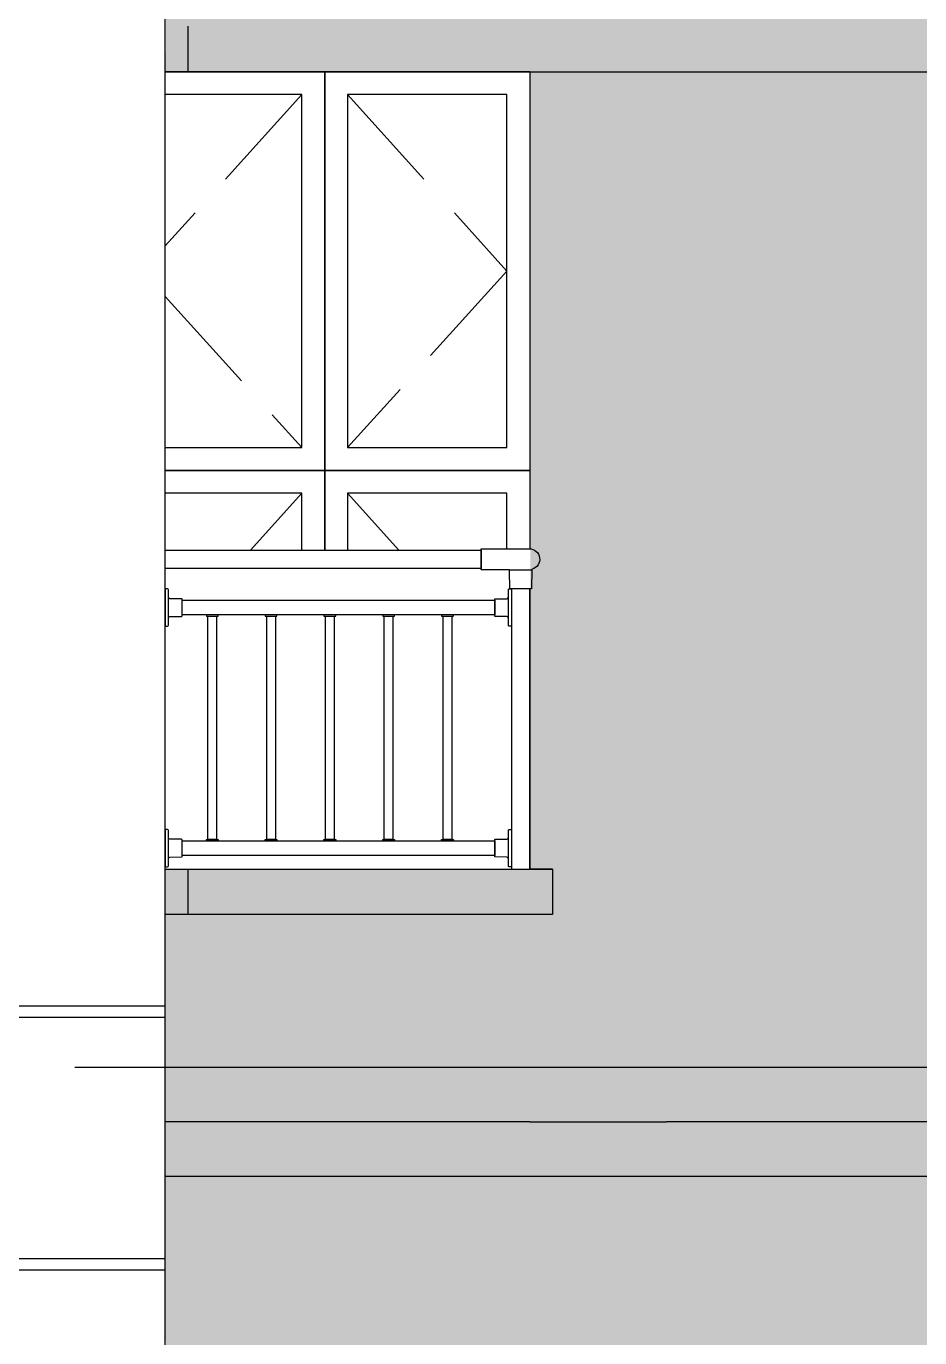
# Model space of a CAD drawing. Extents: x -12446 to 284554, y -295110 to 165007.
# Drawn here: x 13699 to 15660, y -241248 to -238369 of the extents above; entities that cross this region are included whole.
import ezdxf

# ---------------------------------------------------------------- set-up
doc = ezdxf.new("R2010")
doc.units = 0
doc.header["$LTSCALE"] = 1000
doc.linetypes.add('AX-14-E$0$AX-85-M02$0$DASH', pattern=[0.35, 0.25, -0.1])
doc.linetypes.add('AX-14-E$0$DOTE', pattern=[2.42, 2, -0.2, 0.02, -0.2])
doc.layers.get('0').update_dxf_attribs({"linetype": 'CONTINUOUS'})
for name, color, linetype in [('A-Anno-Note', 241, 'CONTINUOUS'), ('AX-14-comp-tc$0$灰褐色真石漆', 15, 'CONTINUOUS'), ('AX-14-E$0$A-Detl-Fine', 152, 'CONTINUOUS'), ('AX-14-E$0$A-Detl-Patt', 8, 'CONTINUOUS'), ('AX-14-E$0$A-Detl-Thin', 131, 'CONTINUOUS'), ('AX-14-E$0$A-elev-FIXT', 9, 'CONTINUOUS'), ('AX-14-E$0$A-elev-HRAL', 61, 'CONTINUOUS'), ('AX-14-E$0$栏杆型材', 82, 'CONTINUOUS'), ('AX-14-E$0$阳台栏杆扶手', 82, 'CONTINUOUS')]:
    doc.layers.add(name, color=color, linetype=linetype)
doc.layers.add('AX-14-E$0$A-Grid', color=222, linetype='AX-14-E$0$DOTE', plot=False)

# ---------------------------------------------------------------- blocks, each defined once
blk = doc.blocks.new('AX-14-E$0$32固定座立面')
at = {"layer": 'AX-14-E$0$栏杆型材', "color": 6, "linetype": 'Continuous'}
blk.add_line((-7, -22.5), (-7, 22.5), dxfattribs=at)
blk.add_lwpolyline([(-7, -22.5, 0.41166), (-10, -19.5), (-36, -19.3, -0.41166), (-37, -18.3), (-37, 18.3, -0.41166), (-36, 19.3), (-10, 19.5, 0.41166), (-7, 22.5), (-7, 39, -0.41166), (-5, 41), (0, 41.1), (0, -41.1), (-5, -41, -0.41166), (-7, -39)], format="xyb", close=True, dxfattribs=at)
blk = doc.blocks.new('AX-14-E$0$4080转角立图')
at = {"layer": 'AX-14-E$0$A-elev-FIXT', "linetype": 'Continuous'}
blk.add_line((25.6, 42), (-24.3, 42), dxfattribs=at)
blk.add_lwpolyline([(-25.3, 43, -0.327139), (-24.2, 41.5), (-23.5, 0), (23.5, 0), (24.2, 40.5, -0.409111), (25.7, 42), (85.3, 42, 0.414214), (86.8, 43.5), (86.8, 86.5, 0.414214), (85.3, 88), (-18.8, 88, 0.865157)], format="xyb", close=True, dxfattribs=at)
blk = doc.blocks.new('AX-14-E$0$A$C4D5E14F1')
at = {"layer": 'AX-14-E$0$A-Detl-Fine'}
for points in [[(12050, 2125), (12350, 2125), (12350, 2900), (12050, 2900)], [(12350, 1900), (12350, 2025), (12050, 2025)], [(12800, 1903), (12800, 2025), (12450, 2025), (12450, 1900)]]:
    blk.add_lwpolyline(points, dxfattribs=at)
blk.add_lwpolyline([(12800, 2900), (12450, 2900), (12450, 2125), (12800, 2125)], close=True, dxfattribs=at)
at = {"layer": 'AX-14-E$0$A-Detl-Patt', "linetype": 'AX-14-E$0$AX-85-M02$0$DASH'}
for points in [[(12350, 2900), (12050, 2567.9)], [(12450, 2900), (12800, 2512.5), (12450, 2125)], [(12050, 2457.1), (12350, 2125)], [(12350, 2025), (12237.1, 1900)], [(12450, 2025), (12562.9, 1900)]]:
    blk.add_lwpolyline(points, dxfattribs=at)
at = {"layer": 'AX-14-E$0$A-Detl-Thin'}
for p, q in [((12100, 3050), (12100, 2950)), ((12050, 1200), (12100, 1200)), ((12100, 1200), (12100, 1100)), ((12900, 1200), (12900, 1100)), ((12900, 1100), (12850, 1100)), ((12850, 645), (13150, 645)), ((12050, 0), (20650, 0))]:
    blk.add_line(p, q, dxfattribs=at)
for points in [[(12050, 0), (12050, 3050)], [(12050, 2075), (12400, 2075), (12400, 2950), (12050, 2950)], [(12850, 2950), (12400, 2950), (12400, 2075), (12850, 2075)], [(12850, 2950), (12850, 1903)], [(12400, 1900), (12400, 2075), (12050, 2075)], [(12850, 2075), (12400, 2075), (12400, 1900)], [(12850, 1815), (12850, 1200)], [(12900, 1200), (12850, 1200)], [(12850, 1100), (12050, 1100)], [(12850, 645), (12050, 645)], [(20650, 645), (13150, 645)], [(12850, 525), (12050, 525)], [(13150, 525), (12850, 525)], [(19549.5, 525), (13150, 525)]]:
    blk.add_lwpolyline(points, dxfattribs=at)
blk.add_lwpolyline([(12050, 1200), (12900, 1200), (12900, 1100), (12050, 1100)], close=True, dxfattribs=at)
at = {"layer": 'AX-14-E$0$A-elev-HRAL', "ltscale": 10}
for points in [[(12140.8, 1758, 0.414214), (12140.3, 1757.5), (12140.3, 1755.5, 0.414214), (12140.8, 1755), (12165.8, 1755, 0.414214), (12166.3, 1755.5), (12166.3, 1757.5, 0.414214), (12165.8, 1758)], [(12269.8, 1758, 0.414214), (12269.3, 1757.5), (12269.3, 1755.5, 0.414214), (12269.8, 1755), (12294.8, 1755, 0.414214), (12295.3, 1755.5), (12295.3, 1757.5, 0.414214), (12294.8, 1758)], [(12398.8, 1758, 0.414214), (12398.3, 1757.5), (12398.3, 1755.5, 0.414214), (12398.8, 1755), (12423.8, 1755, 0.414214), (12424.3, 1755.5), (12424.3, 1757.5, 0.414214), (12423.8, 1758)], [(12527.8, 1758, 0.414214), (12527.3, 1757.5), (12527.3, 1755.5, 0.414214), (12527.8, 1755), (12552.8, 1755, 0.414214), (12553.3, 1755.5), (12553.3, 1757.5, 0.414214), (12552.8, 1758)], [(12656.8, 1758, 0.414214), (12656.3, 1757.5), (12656.3, 1755.5, 0.414214), (12656.8, 1755), (12681.8, 1755, 0.414214), (12682.3, 1755.5), (12682.3, 1757.5, 0.414214), (12681.8, 1758)], [(12140.8, 1262, -0.414214), (12140.3, 1262.5), (12140.3, 1264.5, -0.414214), (12140.8, 1265), (12165.8, 1265, -0.414214), (12166.3, 1264.5), (12166.3, 1262.5, -0.414214), (12165.8, 1262)], [(12269.8, 1262, -0.414214), (12269.3, 1262.5), (12269.3, 1264.5, -0.414214), (12269.8, 1265), (12294.8, 1265, -0.414214), (12295.3, 1264.5), (12295.3, 1262.5, -0.414214), (12294.8, 1262)], [(12398.8, 1262, -0.414214), (12398.3, 1262.5), (12398.3, 1264.5, -0.414214), (12398.8, 1265), (12423.8, 1265, -0.414214), (12424.3, 1264.5), (12424.3, 1262.5, -0.414214), (12423.8, 1262)], [(12527.8, 1262, -0.414214), (12527.3, 1262.5), (12527.3, 1264.5, -0.414214), (12527.8, 1265), (12552.8, 1265, -0.414214), (12553.3, 1264.5), (12553.3, 1262.5, -0.414214), (12552.8, 1262)], [(12656.8, 1262, -0.414214), (12656.3, 1262.5), (12656.3, 1264.5, -0.414214), (12656.8, 1265), (12681.8, 1265, -0.414214), (12682.3, 1264.5), (12682.3, 1262.5, -0.414214), (12681.8, 1262)]]:
    blk.add_lwpolyline(points, format="xyb", close=True, dxfattribs=at)
for points in [[(12162.8, 1265), (12143.8, 1265), (12143.8, 1755), (12162.8, 1755)], [(12291.8, 1265), (12272.8, 1265), (12272.8, 1755), (12291.8, 1755)], [(12420.8, 1265), (12401.8, 1265), (12401.8, 1755), (12420.8, 1755)], [(12549.8, 1265), (12530.8, 1265), (12530.8, 1755), (12549.8, 1755)], [(12678.8, 1265), (12659.8, 1265), (12659.8, 1755), (12678.8, 1755)]]:
    blk.add_lwpolyline(points, close=True, dxfattribs=at)
at = {"layer": 'AX-14-E$0$栏杆型材'}
for points in [[(12850, 1815), (12810, 1815), (12810, 1200), (12850, 1200)], [(12087, 1790), (12773, 1790), (12773, 1758), (12087, 1758)], [(12087, 1262), (12773, 1262), (12773, 1230), (12087, 1230)]]:
    blk.add_lwpolyline(points, close=True, dxfattribs=at)
at = {"layer": 'AX-14-E$0$阳台栏杆扶手'}
blk.add_lwpolyline([(12743.3, 1860), (12050, 1860), (12050, 1900), (12743.3, 1900)], close=True, dxfattribs=at)
at = {"layer": 'AX-14-E$0$A-elev-HRAL', "xscale": -1}
for name, p in [('AX-14-E$0$4080转角立图', (12830, 1815)), ('AX-14-E$0$32固定座立面', (12050, 1246))]:
    blk.add_blockref(name, p, dxfattribs=at)
at = {"layer": 'AX-14-E$0$A-elev-HRAL', "extrusion": (0, 0, -1), "zscale": -1}
blk.add_blockref('AX-14-E$0$32固定座立面', (-12050, 1774), dxfattribs=at)
at = {"layer": 'AX-14-E$0$A-elev-HRAL', "extrusion": (0, 0, -1), "xscale": -1, "zscale": -1}
for p in [(-12810, 1774), (-12810, 1246)]:
    blk.add_blockref('AX-14-E$0$32固定座立面', p, dxfattribs=at)
blk = doc.blocks.new('AX-14-E$0$wyhrehaw3yrjret')
at = {"layer": 'AX-14-E$0$A-Detl-Patt'}
for p, q in [((71086.2, 168334.7), (74336.2, 168334.7)), ((71086.2, 168309.7), (74336.2, 168309.7)), ((71086.2, 167779.7), (74336.2, 167779.7)), ((71086.2, 167754.7), (74336.2, 167754.7))]:
    blk.add_line(p, q, dxfattribs=at)
blk = doc.blocks.new('AX-14-comp-tc')
at = {"layer": 'AX-14-comp-tc$0$灰褐色真石漆'}
h = blk.add_hatch(dxfattribs=at)
h.set_pattern_fill('离散材料', color=256, scale=50)
h.set_pattern_definition([(0, (-60267.77, -468232.6), (132, 228), [12, -201, 9, -87, 18, -213]), (10, (-60324.77, -468109.6), (80.67614, 285.34428), [21, -51, 27, -159, 15, -198]), (20, (-60354.77, -468205.6), (133.47095, 220.97625), [24, -165, 21, -123, 15, -96]), (30, (-60267.77, -468223.6), (-21.96926, 254.05187), [15, -99, 12, -147, 9, -195]), (40, (-60351.77, -468157.6), (33.83592, 216.370355), [12, -132, 9, -84, 24, -153]), (50, (-60306.77, -468265.6), (-80.24786, 235.7335), [6, -111, 15, -183, 18, -93]), (60, (-60297.77, -468244.6), (-99.47303, 223.70766), [15, -123, 6, -144, 12, -111]), (70, (-60330.77, -468280.6), (-109.89227, 215.58685), [9, -57, 18, -96, 12, -132]), (80, (-60315.77, -468103.6), (-208.56534, 164.71945), [21, -132, 9, -156, 18, -147]), (90, (-60297.77, -468232.6), (-264, 111), [18, -93, 12, -183, 6, -186]), (100, (-60345.77, -468139.6), (-247.97146, 145.1453), [21, -117, 18, -96, 21, -219]), (110, (-60366.77, -468310.6), (-240.44034, 81.69114), [24, -78, 12, -159, 18, -174]), (120, (-60447.77, -468274.6), (-286.64994, 28.49227), [15, -201, 18, -93, 21, -123]), (130, (-60381.77, -468340.6), (-279.10777, 71.26608), [9, -66, 12, -129, 24, -168]), (140, (-60471.77, -468100.6), (-220.59685, -34.20569), [18, -108, 21, -93, 12, -126]), (150, (-60222.77, -468358.6), (-204.82497, -120.76726), [12, -84, 24, -186, 21, -171]), (160, (-60420.77, -468190.6), (-237.90107, -162.4287), [18, -126, 15, -114, 12, -183]), (170, (-60402.77, -468262.6), (-215.64405, -169.12317), [27, -99, 18, -135, 24, -132])])
h.paths.add_polyline_path([(21351.9, -244891.9), (22452.4, -244891.9), (22452.4, -246641.9), (21351.9, -246641.9)], flags=16)
edge = h.paths.add_edge_path()
edge.add_line((13852.4, -247056.9), (13852.4, -246641.9))
edge.add_line((13852.4, -246641.9), (14652.4, -246641.9))
edge.add_line((14652.4, -246641.9), (14652.4, -244891.9))
edge.add_line((14652.4, -244891.9), (13852.4, -244891.9))
edge.add_line((13852.4, -244891.9), (13852.7, -244726.9))
edge.add_line((13852.7, -244726.9), (13852.4, -244726.9))
edge.add_line((13852.4, -244726.9), (13852.4, -244626.9))
edge.add_line((13852.4, -244626.9), (13852.4, -244426.9))
edge.add_line((13852.4, -244426.9), (13852.4, -244036.9))
edge.add_line((13852.4, -244036.9), (22452.4, -244036.9))
edge.add_line((22452.4, -244036.9), (22452.4, -247056.9))
edge.add_line((22452.4, -247056.9), (20902.4, -247056.9))
edge.add_line((20902.4, -247056.9), (20351.9, -247056.9))
edge.add_line((20351.9, -247056.9), (20351.9, -246240.6))
edge.add_line((20351.9, -246240.6), (20351.9, -245191.9))
edge.add_line((20351.9, -245191.9), (19102.4, -245191.9))
edge.add_line((19102.4, -245191.9), (19102.4, -245956.9))
edge.add_line((19102.4, -245956.9), (18724.8, -245956.9))
edge.add_line((18724.8, -245956.9), (18524.8, -245956.9))
edge.add_line((18524.8, -245956.9), (17602.4, -245956.9))
edge.add_line((17602.4, -245956.9), (17602.4, -245191.9))
edge.add_line((17602.4, -245191.9), (15802.4, -245191.9))
edge.add_line((15802.4, -245191.9), (15802.4, -245986.9))
edge.add_line((15802.4, -245986.9), (15552.4, -245986.9))
edge.add_line((15552.4, -245986.9), (15552.4, -247056.9))
edge.add_line((15552.4, -247056.9), (13852.4, -247056.9))
h = blk.add_hatch(dxfattribs=at)
h.set_pattern_fill('离散材料', color=256, scale=50)
h.set_pattern_definition([(0, (-60267.77, -471182.6), (132, 228), [12, -201, 9, -87, 18, -213]), (10, (-60324.77, -471059.6), (80.67614, 285.34428), [21, -51, 27, -159, 15, -198]), (20, (-60354.77, -471155.6), (133.47095, 220.97625), [24, -165, 21, -123, 15, -96]), (30, (-60267.77, -471173.6), (-21.96926, 254.05187), [15, -99, 12, -147, 9, -195]), (40, (-60351.77, -471107.6), (33.83592, 216.370355), [12, -132, 9, -84, 24, -153]), (50, (-60306.77, -471215.6), (-80.24786, 235.7335), [6, -111, 15, -183, 18, -93]), (60, (-60297.77, -471194.6), (-99.47303, 223.70766), [15, -123, 6, -144, 12, -111]), (70, (-60330.77, -471230.6), (-109.89227, 215.58685), [9, -57, 18, -96, 12, -132]), (80, (-60315.77, -471053.6), (-208.56534, 164.71945), [21, -132, 9, -156, 18, -147]), (90, (-60297.77, -471182.6), (-264, 111), [18, -93, 12, -183, 6, -186]), (100, (-60345.77, -471089.6), (-247.97146, 145.1453), [21, -117, 18, -96, 21, -219]), (110, (-60366.77, -471260.6), (-240.44034, 81.69114), [24, -78, 12, -159, 18, -174]), (120, (-60447.77, -471224.6), (-286.64994, 28.49227), [15, -201, 18, -93, 21, -123]), (130, (-60381.77, -471290.6), (-279.10777, 71.26608), [9, -66, 12, -129, 24, -168]), (140, (-60471.77, -471050.6), (-220.59685, -34.20569), [18, -108, 21, -93, 12, -126]), (150, (-60222.77, -471308.6), (-204.82497, -120.76726), [12, -84, 24, -186, 21, -171]), (160, (-60420.77, -471140.6), (-237.90107, -162.4287), [18, -126, 15, -114, 12, -183]), (170, (-60402.77, -471212.6), (-215.64405, -169.12317), [27, -99, 18, -135, 24, -132])])
h.paths.add_polyline_path([(21351.9, -247841.9), (22452.4, -247841.9), (22452.4, -249591.9), (21351.9, -249591.9)], flags=16)
edge = h.paths.add_edge_path()
edge.add_line((13852.4, -250006.9), (13852.4, -249591.9))
edge.add_line((13852.4, -249591.9), (14652.4, -249591.9))
edge.add_line((14652.4, -249591.9), (14652.4, -247841.9))
edge.add_line((14652.4, -247841.9), (13852.4, -247841.9))
edge.add_line((13852.4, -247841.9), (13852.7, -247676.9))
edge.add_line((13852.7, -247676.9), (13852.4, -247676.9))
edge.add_line((13852.4, -247676.9), (13852.4, -247576.9))
edge.add_line((13852.4, -247576.9), (13852.4, -247376.9))
edge.add_line((13852.4, -247376.9), (13852.4, -246986.9))
edge.add_line((13852.4, -246986.9), (22452.4, -246986.9))
edge.add_line((22452.4, -246986.9), (22452.4, -250006.9))
edge.add_line((22452.4, -250006.9), (20902.4, -250006.9))
edge.add_line((20902.4, -250006.9), (20351.9, -250006.9))
edge.add_line((20351.9, -250006.9), (20351.9, -249190.6))
edge.add_line((20351.9, -249190.6), (20351.9, -248141.9))
edge.add_line((20351.9, -248141.9), (19102.4, -248141.9))
edge.add_line((19102.4, -248141.9), (19102.4, -248906.9))
edge.add_line((19102.4, -248906.9), (18724.8, -248906.9))
edge.add_line((18724.8, -248906.9), (18524.8, -248906.9))
edge.add_line((18524.8, -248906.9), (17602.4, -248906.9))
edge.add_line((17602.4, -248906.9), (17602.4, -248141.9))
edge.add_line((17602.4, -248141.9), (15802.4, -248141.9))
edge.add_line((15802.4, -248141.9), (15802.4, -248936.9))
edge.add_line((15802.4, -248936.9), (15552.4, -248936.9))
edge.add_line((15552.4, -248936.9), (15552.4, -250006.9))
edge.add_line((15552.4, -250006.9), (13852.4, -250006.9))
blk = doc.blocks.new('AX-14-E')
at = {"layer": 'AX-14-E$0$A-Grid'}
blk.add_line((-714.4, -240654.4), (39369.1, -240654.4), dxfattribs=at)
blk.add_blockref('AX-14-E$0$A$C4D5E14F1', (1953.9, -238469.4))
blk.add_blockref('AX-14-E$0$A$C4D5E14F1', (1953.9, -241419.4))
at = {"layer": 'AX-14-E$0$A-Detl-Thin'}
blk.add_blockref('AX-14-comp-tc', (152.8, 6422.5), dxfattribs=at)
at = {"layer": 'AX-14-E$0$A-Detl-Thin', "color": 6}
blk.add_blockref('AX-14-E$0$wyhrehaw3yrjret', (-60332.2, -408854.1), dxfattribs=at)

msp = doc.modelspace()

# ---------------------------------------------------------------- block references
at = {"layer": 'A-Anno-Note'}
msp.add_blockref('AX-14-E', (0, 0), dxfattribs=at)

doc.saveas('drawing.dxf')
